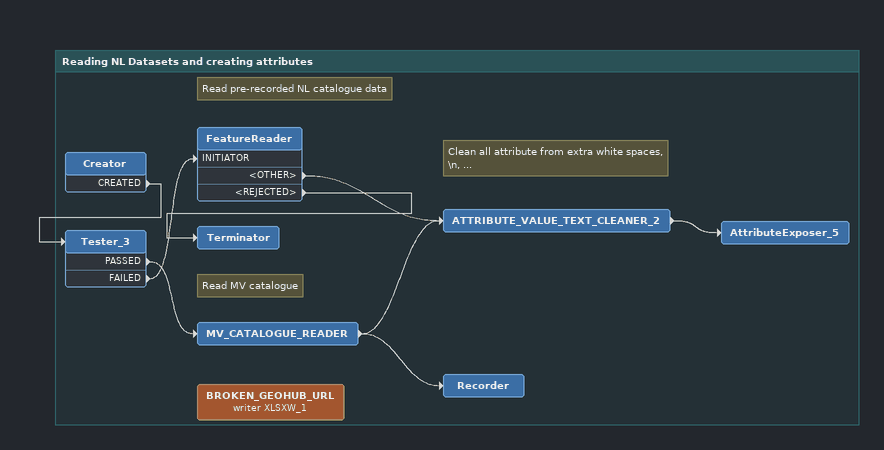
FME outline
Bookmark: Reading NL Datasets and creating attributes
Creator
    CREATED -> Tester_3
Tester_3
    PASSED -> MV_CATALOGUE_READER
    FAILED -> FeatureReader [INITIATOR]
Note: Read pre-recorded NL catalogue data
FeatureReader
    <OTHER> -> ATTRIBUTE_VALUE_TEXT_CLEANER_2
    <REJECTED> -> Terminator
Terminator
Note: Read MV catalogue
MV_CATALOGUE_READER
    -> ATTRIBUTE_VALUE_TEXT_CLEANER_2
    -> Recorder
Note: Clean all attribute from extra white spaces, \n, ...
ATTRIBUTE_VALUE_TEXT_CLEANER_2
    -> AttributeExposer_5
AttributeExposer_5
Recorder
BROKEN_GEOHUB_URL (writer XLSXW_1)
